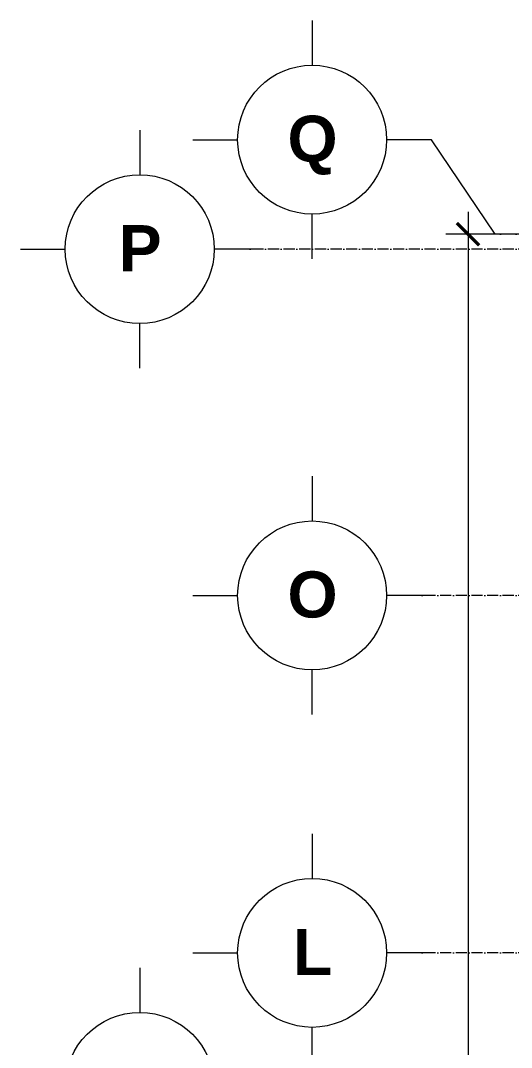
# Model space of a CAD drawing. Header units: millimetres. Extents: x -20144 to 122974, y -38328 to 48263.
# Drawn here: x 59464 to 66054, y 31680 to 45470 of the extents above; entities that cross this region are included whole.
import ezdxf

# ---------------------------------------------------------------- set-up
doc = ezdxf.new("R2010")
doc.units = ezdxf.units.MM
doc.linetypes.add('Grid Line', pattern=[4.2, 3, -0.6, 0, -0.6])
for name, color, linetype, lineweight in [('DIM', 1, 'Continuous', 5), ('KH', 6, 'Continuous', 5), ('TRUC', 225, 'Continuous', 5)]:
    doc.layers.add(name, color=color, linetype=linetype, lineweight=lineweight)
doc.styles.add('Arial_B', font='arialbd_0.ttf', dxfattribs={"height": 619.047619})
doc.styles.add('TA1', font='arial_0.ttf')
doc.dimstyles.new('D_200_KTx2', dxfattribs={"dimtxt": 400, "dimasz": 300, "dimexe": 300, "dimexo": 300, "dimgap": 160, "dimtad": 1, "dimdec": 0, "dimzin": 9, "dimtxsty": 'TA1', "dimblk": 'ARCHTICK', "dimcen": 1, "dimdle": 300, "dimclrd": 256, "dimclre": 256, "dimclrt": 7, "dimadec": 0, "dimazin": 0, "dimtfac": 1, "dimtdec": 0, "dimtix": 1, "dimtmove": 1, "dimatfit": 3, "dimldrblk": 'ARCHTICK', "dimfxl": 0, "dimtolj": 1, "dimtzin": 0, "dimlwd": -1, "dimlwe": -1, "dimarcsym": 0})

# ---------------------------------------------------------------- blocks, each defined once
blk = doc.blocks.new('_ArchTick')
at = {"color": 0, "const_width": 0.15}
blk.add_lwpolyline([(-0.5, -0.5), (0.5, 0.5)], dxfattribs=at)
blk = doc.blocks.new('*D708')
at = {"layer": 'Defpoints', "color": 0, "transparency": 16777216}
for p in [(68371, 42600), (65471, 0), (68371, 0)]:
    blk.add_point(p, dxfattribs=at)
at = {"layer": 'DIM', "transparency": 16777216}
for p, q in [((65471, 42900), (65471, -300)), ((68071, 42600), (65171, 42600)), ((68071, 0), (65171, 0))]:
    blk.add_line(p, q, dxfattribs=at)
at = {"layer": 'DIM', "transparency": 16777216, "xscale": 300, "yscale": 300, "zscale": 300}
for p, rotation in [((65471, 42600), 90), ((65471, 0), 270)]:
    blk.add_blockref('_ArchTick', p, dxfattribs=dict(at, rotation=rotation))
at = {"layer": 'DIM', "color": 7, "transparency": 16777216, "insert": (65107, 21300), "char_height": 400, "attachment_point": 5, "rotation": 90, "style": 'TA1'}
blk.add_mtext('\\A1;42600', dxfattribs=at)
blk = doc.blocks.new('Grid - FamilyAL-KH TRUC-550400-MẶT BẰNG HẦM 2')
at = {"layer": 'KH'}
for p, q in [((0, 7), (0, 4)), ((-8, -1), (-5, -1)), ((8, -1), (5, -1)), ((0, -9), (0, -6))]:
    blk.add_line(p, q, dxfattribs=at)
blk.add_circle((0, -1), 5, dxfattribs=at)

msp = doc.modelspace()

# ---------------------------------------------------------------- linework, layer by layer
at = {"layer": 'TRUC'}
msp.add_line((65834.6, 42599.9), (64978.6, 43869.9), dxfattribs=at)
at = {"layer": 'TRUC', "linetype": 'Grid Line', "ltscale": 50}
for p, q in [((119871.5, 42599.9), (65834.6, 42599.9)), ((119871.5, 42399.9), (62463.9, 42399.9)), ((119871.5, 37749.9), (64778.6, 37749.9)), ((119871.5, 32949.9), (64778.6, 32949.9))]:
    msp.add_line(p, q, dxfattribs=at)

# ---------------------------------------------------------------- block references
at = {"lineweight": 5, "xscale": 200.0000000000002, "yscale": 200.0000000000002, "zscale": 200.0000000000002, "rotation": 90}
for p in [(63178.6, 43869.9), (60863.9, 42399.9), (63178.6, 37749.9), (63178.6, 32949.9), (60863.9, 31149.9)]:
    msp.add_blockref('Grid - FamilyAL-KH TRUC-550400-MẶT BẰNG HẦM 2', p, dxfattribs=at)

# ---------------------------------------------------------------- texts
at = {"layer": 'KH', "char_height": 619.048, "attachment_point": 2, "line_spacing_factor": 0.941778, "style": 'Arial_B'}
for s, insert, width in [('\\fArial|b1|i0|c0|p34|;Q', (63383.7, 44192.4), 785.949), ('\\fArial|b1|i0|c0|p34|;P', (61069.1, 42722.4), 668.424), ('\\fArial|b1|i0|c0|p34|;O', (63383.7, 38072.4), 785.949), ('\\fArial|b1|i0|c0|p34|;L', (63383.7, 33272.4), 617.007)]:
    msp.add_mtext(s, dxfattribs=dict(at, insert=insert, width=width))

# ---------------------------------------------------------------- dimensions: what is measured, and where the dimension line sits
at = {"layer": 'DIM'}
dim = msp.add_linear_dim(base=(65471.5, -0.1), p1=(68371.5, 42599.9), p2=(68371.5, -0.1), angle=90, dimstyle='D_200_KTx2', dxfattribs=at)
dim.commit()
dim.dimension.update_dxf_attribs({"geometry": '*D708', "text_midpoint": (65107.3, 21299.9)})

doc.saveas('drawing.dxf')
